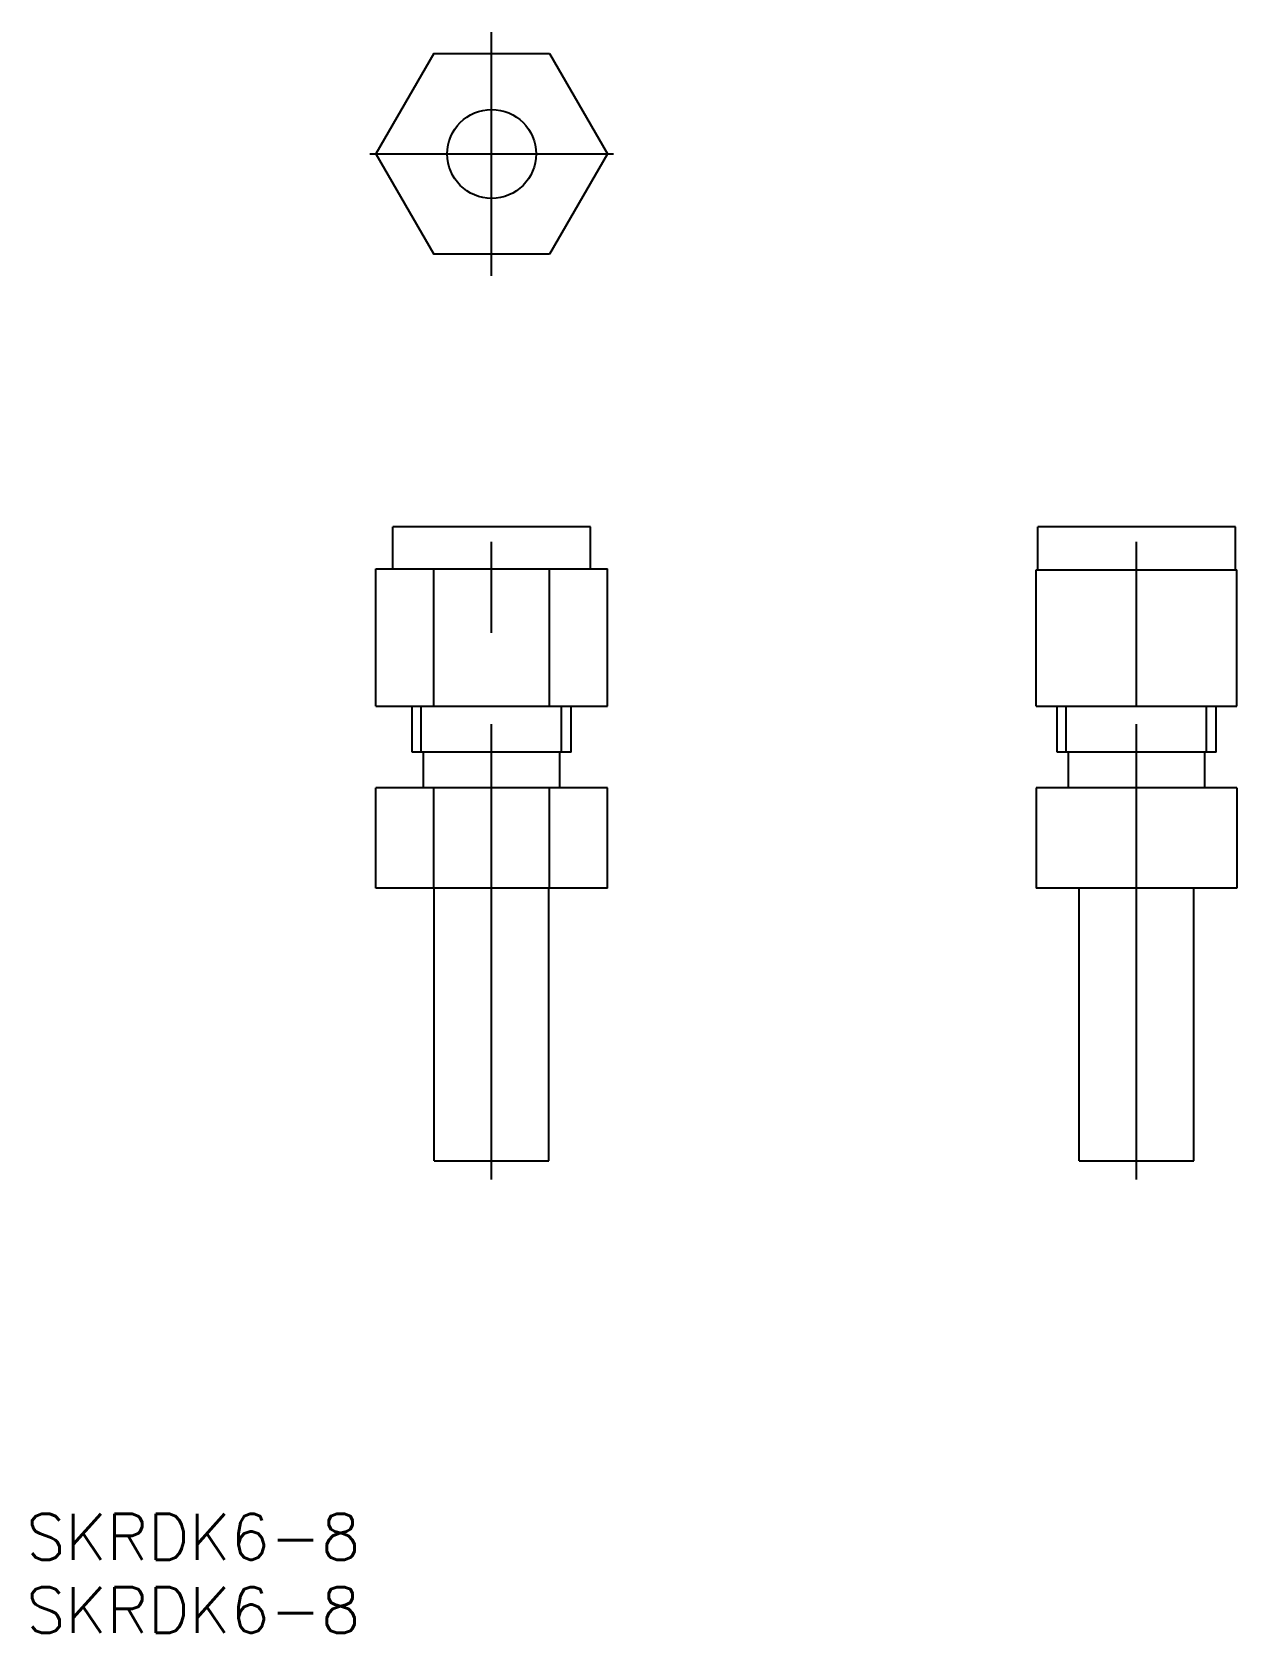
# Model space of a CAD drawing. Extents: x -32 to 52, y -33 to 79.
import ezdxf

# ---------------------------------------------------------------- set-up
doc = ezdxf.new("R2010")
doc.units = 0
doc.linetypes.add('CENTER', pattern=[50.8, 31.75, -6.35, 6.35, -6.35])
doc.layers.get('0').update_dxf_attribs({"linetype": 'CONTINUOUS'})
doc.layers.add('CENTER', color=1, linetype='CENTER')
doc.styles.get("Standard").update_dxf_attribs({"font": 'txt.shx', "bigfont": '@extfont2.shx'})

msp = doc.modelspace()

# ---------------------------------------------------------------- linework, layer by layer
at = {"color": 7, "linetype": 'CONTINUOUS'}
for p, q in [((-4.041452, 77.206487), (-8.082904, 70.206487)), ((-4.041452, 77.206487), (4.041452, 77.206487)), ((4.041452, 77.206487), (8.082904, 70.206487)), ((-8.082904, 70.206487), (-4.041452, 63.206487)), ((8.082904, 70.206487), (4.041452, 63.206487)), ((4.041452, 63.206487), (-4.041452, 63.206487)), ((6.9, 44.206487), (-6.9, 44.206487)), ((-6.9, 41.264223), (-6.9, 44.206487)), ((6.9, 41.264223), (6.9, 44.206487)), ((51.900001, 44.206487), (38.099999, 44.206487)), ((38.099999, 41.206488), (38.099999, 44.206487)), ((51.900001, 41.206488), (51.900001, 44.206487)), ((-8.082903, 31.706486), (-8.082903, 41.264223)), ((-8.082903, 41.264223), (8.082904, 41.264223)), ((-4.041451, 31.706486), (-4.041451, 41.264223)), ((4.041451, 31.706486), (4.041451, 41.264223)), ((8.082904, 31.706486), (8.082904, 41.264223)), ((38, 31.706488), (38, 41.206488)), ((38, 41.206488), (52, 41.206488)), ((45, 31.706488), (45, 41.206488)), ((52, 31.706488), (52, 41.206488)), ((-8.082903, 31.706486), (8.082904, 31.706486)), ((-5.556, 28.5), (-5.556, 31.706486)), ((5.556, 28.5), (5.556, 31.706486)), ((38, 31.706488), (52, 31.706488)), ((39.444, 28.5), (39.444, 31.706486)), ((50.556, 28.5), (50.556, 31.706486)), ((5.556, 28.5), (-5.556, 28.5)), ((-4.75, 26), (-4.75, 28.5)), ((4.75, 26), (4.75, 28.5)), ((50.556, 28.5), (39.444, 28.5)), ((40.25, 26), (40.25, 28.5)), ((49.75, 26), (49.75, 28.5)), ((-8.082905, 19), (-8.082905, 26)), ((8.082904, 26), (-8.082903, 26)), ((-4.041451, 19), (-4.041451, 26)), ((4.041451, 19), (4.041451, 26)), ((8.082903, 19), (8.082903, 26)), ((51.999999, 26), (37.999999, 26)), ((37.999999, 26), (37.999999, 19)), ((45, 19), (45, 26)), ((51.999999, 26), (51.999999, 19)), ((8.082904, 19), (-8.082903, 19)), ((-4, 0), (-4, 19)), ((4, 0), (4, 19)), ((51.999999, 19), (37.999998, 19)), ((41, 0), (41, 19)), ((49, 0), (49, 19)), ((-4, 0), (4, 0)), ((41, 0), (49, 0))]:
    msp.add_line(p, q, dxfattribs=at)
at = {"color": 3, "linetype": 'CONTINUOUS'}
for p, q in [((-4.92, 28.5), (-4.92, 31.706486)), ((4.868999, 28.5), (4.868999, 31.706486)), ((40.08, 28.5), (40.08, 31.706486)), ((49.868999, 28.5), (49.868999, 31.706486))]:
    msp.add_line(p, q, dxfattribs=at)
at = {"color": 7, "linetype": 'CONTINUOUS'}
msp.add_circle((0, 70.206487), 3.1, dxfattribs=at)
at = {"layer": 'CENTER', "color": 1, "linetype": 'CENTER'}
for p, q in [((0, 61.706487), (0, 78.706487)), ((-8.5, 70.206487), (8.5, 70.206487)), ((0, -1.299495), (0, 45.661482)), ((45, -1.299495), (45, 45.661482))]:
    msp.add_line(p, q, dxfattribs=at)

# ---------------------------------------------------------------- texts
at = {"color": 7, "linetype": 'CONTINUOUS'}
for p in [(-32.480805, -27.827308), (-32.480805, -32.933101)]:
    msp.add_text('SKRDK6-8', height=3.2, dxfattribs=at).set_placement(p)

doc.saveas('drawing.dxf')
